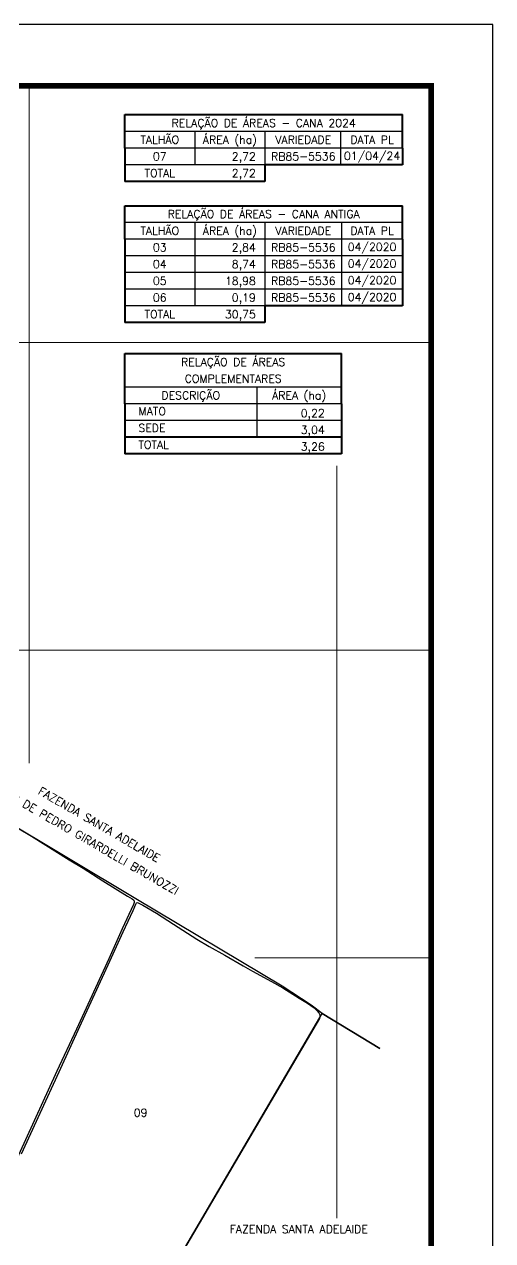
# Model space of a CAD drawing. Header units: millimetres. Extents: x 735053 to 737153, y 7806847 to 7809817.
# Drawn here: x 736392 to 737153, y 7807841 to 7809817 of the extents above; entities that cross this region are included whole.
import ezdxf
from ezdxf.enums import TextEntityAlignment as Align

# ---------------------------------------------------------------- set-up
doc = ezdxf.new("R2010")
doc.units = ezdxf.units.MM
doc.linetypes.add('CONTINUO', pattern=[0])
doc.linetypes.add('LIN0', pattern=[0])
for name, color, linetype in [('0114000524', 1, 'Continuous'), ('0114000524008', 5, 'Continuous'), ('0114000524009', 5, 'Continuous'), ('MARGEM', 7, 'CONTINUO'), ('QUADRO_DE_AREAS_CANA_ANTIGA', 7, 'Continuous'), ('QUADRO_DE_AREAS_COMPLEMENTARES', 7, 'Continuous'), ('TEXTO', 7, 'Continuous')]:
    doc.layers.add(name, color=color, linetype=linetype)
doc.layers.add('MALHA', color=8, linetype='Continuous', lineweight=5)
doc.styles.add('SIMPLEX', font='simplex', dxfattribs={"height": 0.2})

msp = doc.modelspace()

# ---------------------------------------------------------------- linework, layer by layer
at = {"layer": '0114000524', "color": 1, "elevation": 522}
msp.add_lwpolyline([(736577, 7807699.7), (736876.2, 7808209.5), (736858.3, 7808223.1), (736810.9, 7808253.9), (736573.1, 7808396), (736239.1, 7808596)], dxfattribs=at)
at = {"layer": '0114000524008'}
msp.add_lwpolyline([(736337.9, 7808536.9), (736403.5, 7808497.6), (736465.1, 7808459.4), (736487.5, 7808445.6), (736519.9, 7808425.2), (736559.8, 7808400.5), (736567.2, 7808396), (736570.1, 7808393.7), (736570.8, 7808392.2), (736570.8, 7808390.3), (736569.4, 7808387), (736551.3, 7808347.3), (736529.2, 7808298.6), (736476.6, 7808184.3), (736445.1, 7808116.3), (736371.4, 7807954.6)], dxfattribs=at)
at = {"layer": '0114000524009'}
msp.add_lwpolyline([(736387.3, 7807981.6), (736417.6, 7808048), (736448.5, 7808115), (736484.9, 7808194.6), (736528.4, 7808289), (736552.9, 7808342.7), (736568.7, 7808377.2), (736573.1, 7808387.6), (736574.4, 7808389.8), (736575.9, 7808389.9), (736580.3, 7808387.8), (736584.6, 7808385.9), (736606.9, 7808372.9), (736634.3, 7808355.1), (736672.5, 7808330.6), (736692.5, 7808318.6), (736717.9, 7808304.6), (736747.5, 7808287.4), (736763, 7808278.5), (736793.6, 7808261.6), (736812.1, 7808251.4), (736838.8, 7808234.8), (736852, 7808226.7), (736863.2, 7808218.8), (736867.6, 7808214.8), (736870.8, 7808210.8), (736872.2, 7808207.7), (736872.2, 7808205.3), (736871.7, 7808201.8), (736646.9, 7807818.7)], dxfattribs=at)
at = {"layer": 'MALHA'}
for points in [[(736400, 7808616.4), (736400, 7809716.8)], [(735153.1, 7809300), (737053.1, 7809300)], [(736900, 7807877.2), (736900, 7809099.3)], [(735926.2, 7808800), (737053.1, 7808800)], [(736766.8, 7808300), (737053.1, 7808300)]]:
    msp.add_lwpolyline(points, dxfattribs=at)
at = {"layer": 'MARGEM', "color": 174, "linetype": 'LIN0', "elevation": 562, "flags": 128}
msp.add_lwpolyline([(737153.1, 7806846.8), (737153.1, 7809816.8), (735053.1, 7809816.8), (735053.1, 7806846.8)], close=True, dxfattribs=at)
at = {"layer": 'MARGEM', "color": 174, "linetype": 'LIN0', "const_width": 9.09, "elevation": 562, "flags": 128}
msp.add_lwpolyline([(737053.1, 7807181.2), (737053.1, 7809716.8), (735153.1, 7809716.8), (735153.1, 7807181.2)], close=True, dxfattribs=at)
at = {"layer": 'QUADRO_DE_AREAS_CANA_ANTIGA', "color": 174, "linetype": 'ByBlock', "lineweight": 40}
for p, q in [((736555.3, 7809615.8), (736555.3, 7809670.1)), ((736555.3, 7809670.1), (737006.7, 7809670.1)), ((737006.7, 7809615.8), (737006.7, 7809670.1)), ((736555.3, 7809615.8), (736555.3, 7809588.6)), ((737006.7, 7809615.8), (737006.7, 7809588.6)), ((736555.3, 7809588.6), (736555.3, 7809561.5)), ((737006.7, 7809588.6), (736783, 7809588.6)), ((736783, 7809588.6), (736783, 7809561.5)), ((736783, 7809561.5), (736555.3, 7809561.5)), ((736555.3, 7809467.9), (736555.3, 7809522.2)), ((736555.3, 7809522.2), (737006.7, 7809522.2)), ((737006.7, 7809467.9), (737006.7, 7809522.2)), ((736555.3, 7809467.9), (736555.3, 7809359.4)), ((737006.7, 7809467.9), (737006.7, 7809359.4)), ((736555.3, 7809359.4), (736555.3, 7809332.2)), ((737006.7, 7809359.4), (736783, 7809359.4)), ((736783, 7809359.4), (736783, 7809332.2)), ((736783, 7809332.2), (736555.3, 7809332.2))]:
    msp.add_line(p, q, dxfattribs=at)
at = {"layer": 'QUADRO_DE_AREAS_CANA_ANTIGA', "linetype": 'Continuous'}
for p, q in [((737006.7, 7809642.9), (736555.3, 7809642.9)), ((736669.2, 7809642.9), (736669.2, 7809588.6)), ((736783, 7809642.9), (736783, 7809588.6)), ((736905.8, 7809642.9), (736905.8, 7809588.6)), ((737006.7, 7809615.8), (736555.3, 7809615.8)), ((736783, 7809588.6), (736555.3, 7809588.6)), ((737006.7, 7809495.1), (736555.3, 7809495.1)), ((736669.2, 7809495.1), (736669.2, 7809467.9)), ((736783, 7809495.1), (736783, 7809467.9)), ((736907.5, 7809495.1), (736907.5, 7809467.9)), ((737006.7, 7809467.9), (736555.3, 7809467.9)), ((736669.2, 7809467.9), (736669.2, 7809359.4)), ((736783, 7809467.9), (736783, 7809359.4)), ((736907.5, 7809467.9), (736907.5, 7809359.4)), ((737006.7, 7809440.8), (736555.3, 7809440.8)), ((737006.7, 7809413.7), (736555.3, 7809413.7)), ((737006.7, 7809386.5), (736555.3, 7809386.5)), ((736783, 7809359.4), (736555.3, 7809359.4))]:
    msp.add_line(p, q, dxfattribs=at)
at = {"layer": 'QUADRO_DE_AREAS_COMPLEMENTARES', "color": 174, "linetype": 'ByBlock', "lineweight": 40}
for p, q in [((736555.3, 7809200.4), (736555.3, 7809281.8)), ((736555.3, 7809281.8), (736907.5, 7809281.8)), ((736907.5, 7809200.4), (736907.5, 7809281.8)), ((736555.3, 7809200.4), (736555.3, 7809146.1)), ((736907.5, 7809200.4), (736907.5, 7809146.1)), ((736907.5, 7809146.1), (736555.3, 7809146.1)), ((736555.3, 7809146.1), (736555.3, 7809119)), ((736907.5, 7809146.1), (736907.5, 7809119)), ((736907.5, 7809119), (736555.3, 7809119))]:
    msp.add_line(p, q, dxfattribs=at)
at = {"layer": 'QUADRO_DE_AREAS_COMPLEMENTARES', "linetype": 'Continuous'}
for p, q in [((736907.5, 7809227.5), (736555.3, 7809227.5)), ((736769.7, 7809227.5), (736769.7, 7809146.1)), ((736907.5, 7809200.4), (736555.3, 7809200.4)), ((736907.5, 7809173.3), (736555.3, 7809173.3))]:
    msp.add_line(p, q, dxfattribs=at)
at = {"layer": 'TEXTO'}
for p, q in [((736969.6, 7808152.8), (736876.2, 7808209.5)), ((736876.2, 7808209.5), (736969.6, 7808152.8))]:
    msp.add_line(p, q, dxfattribs=at)

# ---------------------------------------------------------------- texts
at = {"layer": 'QUADRO_DE_AREAS_CANA_ANTIGA', "linetype": 'Continuous', "style": 'SIMPLEX'}
for s, p in [('RELAÇÃO DE ÁREAS - CANA 2024', (736781, 7809656.5)), ('TALHÃO', (736612.2, 7809629.4)), ('ÁREA (ha)', (736726.1, 7809629.4)), ('VARIEDADE', (736845.3, 7809629.4)), ('DATA PL', (736957.1, 7809629.4)), ('07', (736612.2, 7809602.2)), ('RB85-5536', (736845.3, 7809602.2)), ('01/04/24', (736957.1, 7809603.1)), ('TOTAL', (736612.2, 7809575.1)), ('RELAÇÃO DE ÁREAS - CANA ANTIGA', (736781, 7809508.6)), ('TALHÃO', (736612.2, 7809481.5)), ('ÁREA (ha)', (736726.1, 7809481.5)), ('VARIEDADE', (736845.3, 7809481.5)), ('DATA PL', (736957.1, 7809481.5)), ('03', (736612.2, 7809454.4)), ('RB85-5536', (736845.3, 7809454.4)), ('04/2020', (736957.1, 7809455.2)), ('04', (736612.2, 7809427.2)), ('RB85-5536', (736845.3, 7809427.2)), ('04/2020', (736957.1, 7809428.1)), ('05', (736612.2, 7809400.1)), ('RB85-5536', (736845.3, 7809400.1)), ('04/2020', (736957.1, 7809401)), ('04/2020', (736957.1, 7809373.8)), ('06', (736612.2, 7809372.9)), ('RB85-5536', (736845.3, 7809372.9)), ('TOTAL', (736612.2, 7809345.8))]:
    msp.add_text(s, height=13, dxfattribs=at).set_placement(p, align=Align.MIDDLE_CENTER)
for s, p in [('2,72', (736768.2, 7809595.7)), ('2,72', (736768.2, 7809568.5)), ('2,84', (736768.2, 7809447.8)), ('8,74', (736768.2, 7809420.7)), ('18,98', (736768.2, 7809393.5)), ('0,19', (736768.2, 7809366.4)), ('30,75', (736768.2, 7809339.2))]:
    msp.add_text(s, height=13, dxfattribs=at).set_placement(p, align=Align.RIGHT)
at = {"layer": 'QUADRO_DE_AREAS_COMPLEMENTARES', "linetype": 'Continuous', "style": 'SIMPLEX'}
for s, p in [('RELAÇÃO DE ÁREAS', (736731.4, 7809268.2)), ('COMPLEMENTARES', (736731.4, 7809241.1)), ('DESCRIÇÃO', (736662.5, 7809214)), ('ÁREA (ha)', (736838.6, 7809214))]:
    msp.add_text(s, height=13, dxfattribs=at).set_placement(p, align=Align.MIDDLE_CENTER)
for s, p in [('MATO', (736577.5, 7809188.2)), ('SEDE', (736577.5, 7809161)), ('TOTAL', (736577.5, 7809133.9))]:
    msp.add_text(s, height=13, dxfattribs=at).set_placement(p, align=Align.MIDDLE_LEFT)
for s, p in [('0,22', (736880.2, 7809178.5)), ('3,04', (736880.2, 7809151.4)), ('3,26', (736880.2, 7809124.2))]:
    msp.add_text(s, height=13, dxfattribs=at).set_placement(p, align=Align.RIGHT)
at = {"layer": 'TEXTO', "style": 'SIMPLEX'}
for s, p in [('ESPÓLIO DE PEDRO GIRARDELLI BRUNOZZI', (736317.8, 7808586.9)), ('FAZENDA SANTA ADELAIDE', (736413.3, 7808567.3))]:
    msp.add_text(s, height=13, rotation=330, dxfattribs=at).set_placement(p)
for s, p in [('09', (736569.9, 7808042.1)), ('FAZENDA SANTA ADELAIDE', (736725.7, 7807852.9))]:
    msp.add_text(s, height=13, dxfattribs=at).set_placement(p)

doc.saveas('drawing.dxf')
